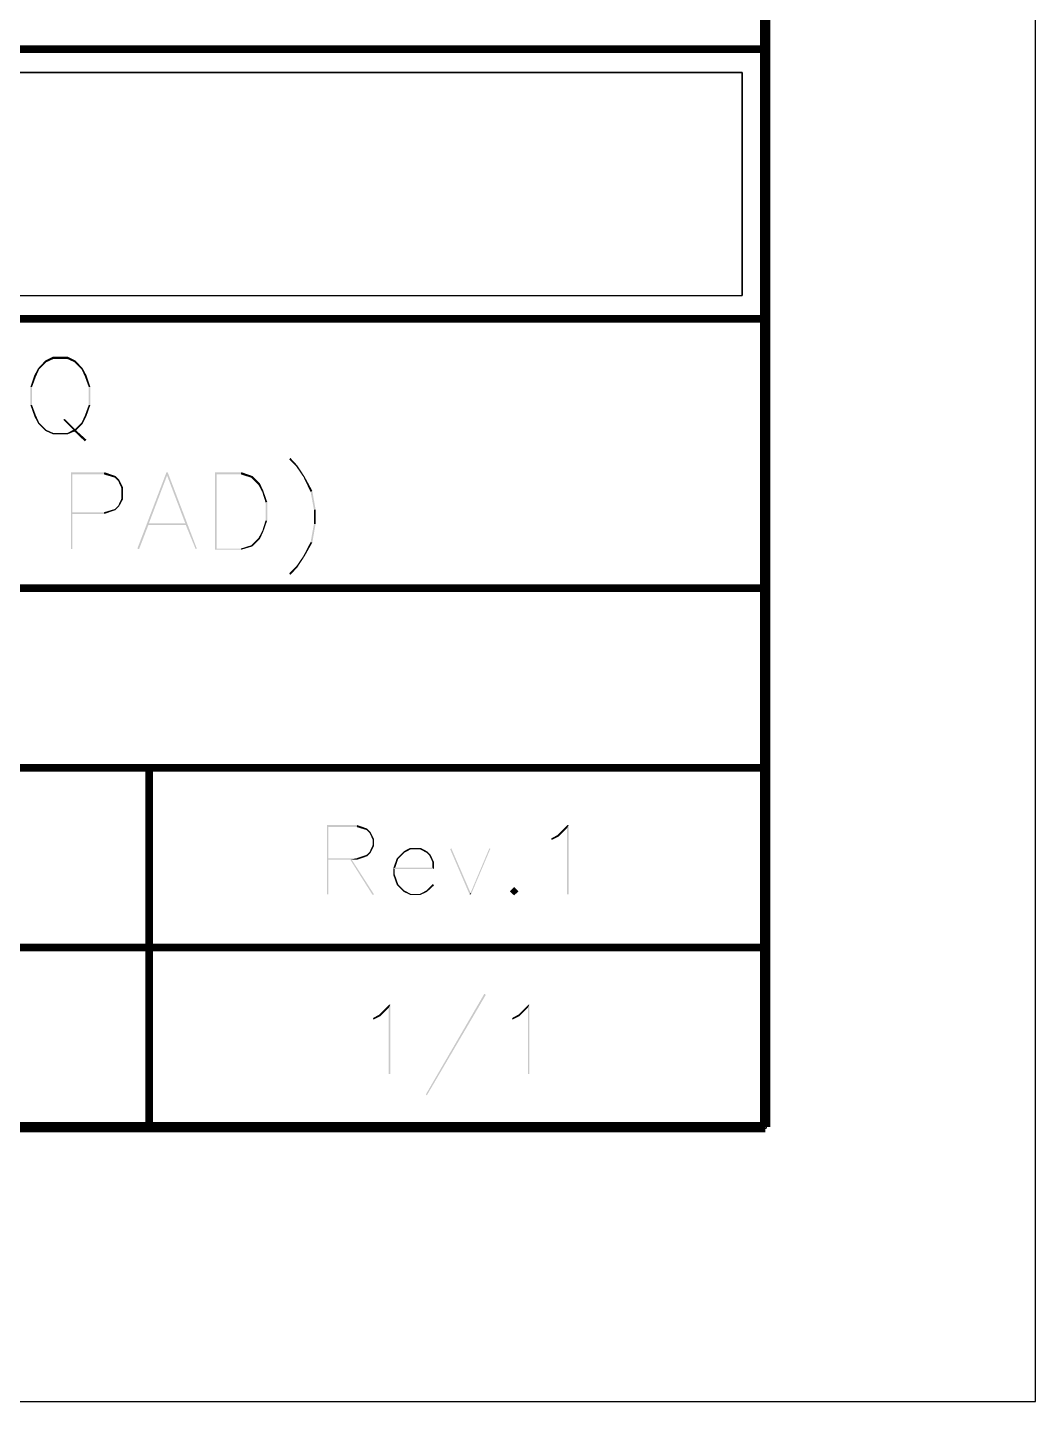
# Model space of a CAD drawing. Header units: millimetres. Extents: x 0 to 297, y 0 to 210.
# Drawn here: x 277.36 to 297, y 0 to 26.77 of the extents above; entities that cross this region are included whole.
import ezdxf

# ---------------------------------------------------------------- set-up
doc = ezdxf.new("R2010")
doc.units = ezdxf.units.MM
doc.header["$LTSCALE"] = 16.335
doc.layers.get('0').update_dxf_attribs({"linetype": 'CONTINUOUS'})

msp = doc.modelspace()

# ---------------------------------------------------------------- linework, layer by layer
at = {"color": 7, "linetype": 'Continuous'}
for p, q in [((297, 0), (297, 210)), ((255.756, 26.325), (291.756, 26.325)), ((291.756, 26.325), (291.756, 5.325)), ((256.184, 25.898), (291.284, 25.898)), ((291.284, 25.898), (256.184, 25.898)), ((291.284, 25.898), (291.284, 21.548)), ((291.284, 21.548), (291.284, 25.898)), ((256.184, 21.548), (291.284, 21.548)), ((256.184, 21.548), (291.284, 21.548)), ((255.721, 21.093), (291.721, 21.093)), ((255.756, 21.075), (291.756, 21.075)), ((291.721, 21.093), (291.721, 15.873)), ((255.721, 15.873), (291.721, 15.873)), ((255.739, 15.846), (291.739, 15.846)), ((255.756, 15.825), (291.756, 15.825)), ((291.739, 15.846), (291.739, 12.346)), ((255.739, 12.346), (291.739, 12.346)), ((255.756, 12.325), (291.756, 12.325)), ((279.756, 12.325), (279.756, 5.325)), ((279.718, 12.307), (291.718, 12.307)), ((279.718, 12.307), (279.718, 5.307)), ((291.718, 12.307), (291.718, 5.307)), ((255.756, 8.825), (291.756, 8.825)), ((279.718, 8.807), (291.718, 8.807)), ((255.756, 5.325), (291.756, 5.325)), ((279.718, 5.307), (291.718, 5.307)), ((0, 0), (297, 0))]:
    msp.add_line(p, q, dxfattribs=at)
for points, const_width in [([(291.734, 204.558), (291.734, 5.348)], 0.2), ([(179.434, 26.348), (291.734, 26.348)], 0.15), ([(243.734, 21.098), (291.734, 21.098)], 0.15), ([(179.434, 15.848), (291.734, 15.848)], 0.15), ([(179.434, 12.348), (291.734, 12.348)], 0.15), ([(279.734, 5.348), (279.734, 12.348)], 0.15), ([(291.734, 8.848), (179.434, 8.848)], 0.15), ([(291.734, 5.348), (5.266, 5.348)], 0.2)]:
    msp.add_lwpolyline(points, dxfattribs=dict(at, const_width=const_width))
for points in [[(277.871, 20.315), (277.71, 20.283), (277.86, 20.358)], [(277.86, 20.358), (278.149, 20.358), (277.871, 20.315)], [(278.138, 20.315), (277.871, 20.315), (278.149, 20.358)], [(278.138, 20.315), (278.149, 20.358), (278.299, 20.283)], [(277.592, 20.112), (277.496, 19.994), (277.571, 20.133)], [(277.496, 19.994), (277.592, 20.112), (277.528, 19.972)], [(277.731, 20.251), (277.571, 20.133), (277.71, 20.283)], [(277.571, 20.133), (277.731, 20.251), (277.592, 20.112)], [(277.71, 20.283), (277.871, 20.315), (277.731, 20.251)], [(278.299, 20.283), (278.278, 20.251), (278.138, 20.315)], [(278.278, 20.251), (278.299, 20.283), (278.438, 20.133)], [(278.438, 20.133), (278.417, 20.112), (278.278, 20.251)], [(278.417, 20.112), (278.438, 20.133), (278.513, 19.994)], [(278.513, 19.994), (278.481, 19.972), (278.417, 20.112)], [(277.528, 19.972), (277.421, 19.769), (277.496, 19.994)], [(277.421, 19.769), (277.528, 19.972), (277.453, 19.769)], [(278.556, 19.769), (278.481, 19.972), (278.513, 19.994)], [(278.556, 19.769), (278.513, 19.994), (278.588, 19.769)], [(277.453, 19.769), (277.421, 19.415), (277.421, 19.769)], [(277.421, 19.415), (277.453, 19.769), (277.453, 19.415)], [(278.588, 19.769), (278.556, 19.415), (278.556, 19.769)], [(278.556, 19.415), (278.588, 19.769), (278.588, 19.415)], [(277.453, 19.415), (277.496, 19.201), (277.421, 19.415)], [(277.453, 19.415), (277.528, 19.212), (277.496, 19.201)], [(278.588, 19.415), (278.481, 19.212), (278.556, 19.415)], [(278.481, 19.212), (278.588, 19.415), (278.513, 19.201)], [(277.496, 19.201), (277.528, 19.212), (277.592, 19.072)], [(277.592, 19.072), (277.571, 19.051), (277.496, 19.201)], [(277.571, 19.051), (277.592, 19.072), (277.731, 18.933)], [(277.731, 18.933), (277.71, 18.912), (277.571, 19.051)], [(278.063, 19.126), (278.085, 19.147), (278.288, 18.944)], [(278.288, 18.944), (278.256, 18.933), (278.063, 19.126)], [(278.438, 19.051), (278.288, 18.944), (278.417, 19.072)], [(278.288, 18.944), (278.438, 19.051), (278.31, 18.922)], [(278.513, 19.201), (278.417, 19.072), (278.481, 19.212)], [(278.417, 19.072), (278.513, 19.201), (278.438, 19.051)], [(277.71, 18.912), (277.731, 18.933), (277.871, 18.869)], [(277.871, 18.869), (277.86, 18.847), (277.71, 18.912)], [(277.871, 18.869), (278.138, 18.869), (277.86, 18.847)], [(278.149, 18.847), (277.86, 18.847), (278.138, 18.869)], [(278.31, 18.922), (278.138, 18.869), (278.256, 18.933)], [(278.31, 18.922), (278.278, 18.901), (278.138, 18.869)], [(278.138, 18.869), (278.278, 18.901), (278.149, 18.847)], [(278.31, 18.922), (278.256, 18.933), (278.288, 18.944)], [(278.278, 18.901), (278.31, 18.922), (278.513, 18.74)], [(278.513, 18.74), (278.481, 18.708), (278.278, 18.901)], [(282.462, 18.354), (282.483, 18.387), (282.622, 18.237)], [(282.622, 18.237), (282.601, 18.215), (282.462, 18.354)], [(282.601, 18.215), (282.622, 18.237), (282.762, 18.022)], [(282.762, 18.022), (282.74, 18.012), (282.601, 18.215)], [(278.208, 18.108), (278.862, 18.108), (278.24, 18.065)], [(278.24, 18.065), (278.208, 16.608), (278.208, 18.108)], [(278.24, 18.065), (278.24, 17.326), (278.208, 16.608)], [(278.851, 18.065), (278.24, 18.065), (278.862, 18.108)], [(278.851, 18.065), (278.862, 18.108), (279.076, 18.033)], [(279.076, 18.033), (279.065, 18.001), (278.851, 18.065)], [(279.065, 18.001), (279.076, 18.033), (279.151, 17.958)], [(279.151, 17.958), (279.129, 17.937), (279.065, 18.001)], [(279.129, 17.937), (279.151, 17.958), (279.226, 17.808)], [(280.094, 18.108), (280.083, 18.044), (279.504, 16.619)], [(280.094, 18.108), (279.504, 16.619), (280.072, 18.108)], [(280.083, 18.044), (279.729, 17.112), (279.504, 16.619)], [(280.437, 17.112), (280.083, 18.044), (280.094, 18.108)], [(280.437, 17.112), (280.094, 18.108), (280.662, 16.619)], [(281.015, 18.108), (281.529, 18.108), (281.047, 18.065)], [(281.047, 18.065), (281.015, 16.597), (281.015, 18.108)], [(281.047, 18.065), (281.047, 16.619), (281.015, 16.597)], [(281.519, 18.065), (281.047, 18.065), (281.529, 18.108)], [(281.519, 18.065), (281.529, 18.108), (281.744, 18.033)], [(281.744, 18.033), (281.722, 18.001), (281.519, 18.065)], [(281.722, 18.001), (281.744, 18.033), (281.894, 17.883)], [(281.894, 17.883), (281.862, 17.862), (281.722, 18.001)], [(282.74, 18.012), (282.762, 18.022), (282.912, 17.744)], [(282.912, 17.744), (282.879, 17.722), (282.74, 18.012)], [(279.226, 17.808), (279.194, 17.797), (279.129, 17.937)], [(279.194, 17.594), (279.194, 17.797), (279.226, 17.808)], [(279.194, 17.594), (279.226, 17.808), (279.226, 17.583)], [(281.862, 17.862), (281.894, 17.883), (281.958, 17.744)], [(281.958, 17.744), (281.937, 17.722), (281.862, 17.862)], [(281.937, 17.722), (281.958, 17.744), (282.033, 17.529)], [(282.033, 17.529), (282.001, 17.519), (281.937, 17.722)], [(282.944, 17.379), (282.879, 17.722), (282.912, 17.744)], [(282.944, 17.379), (282.912, 17.744), (282.976, 17.379)], [(279.151, 17.444), (279.065, 17.39), (279.129, 17.454)], [(279.065, 17.39), (279.151, 17.444), (279.076, 17.369)], [(279.226, 17.583), (279.129, 17.454), (279.194, 17.594)], [(279.129, 17.454), (279.226, 17.583), (279.151, 17.444)], [(282.001, 17.165), (282.001, 17.519), (282.033, 17.529)], [(282.001, 17.165), (282.033, 17.529), (282.033, 17.165)], [(278.24, 17.326), (278.24, 17.294), (278.208, 16.608)], [(278.208, 16.608), (278.24, 17.294), (278.24, 16.608)], [(278.862, 17.294), (278.24, 17.294), (278.851, 17.326)], [(278.24, 17.326), (278.851, 17.326), (278.24, 17.294)], [(279.076, 17.369), (278.851, 17.326), (279.065, 17.39)], [(278.851, 17.326), (279.076, 17.369), (278.862, 17.294)], [(282.033, 17.165), (281.937, 16.962), (282.001, 17.165)], [(281.937, 16.962), (282.033, 17.165), (281.958, 16.951)], [(282.976, 17.379), (282.944, 17.101), (282.944, 17.379)], [(282.944, 17.101), (282.976, 17.379), (282.976, 17.101)], [(279.729, 17.112), (279.719, 17.079), (279.504, 16.619)], [(279.504, 16.619), (279.719, 17.079), (279.537, 16.608)], [(279.729, 17.112), (280.437, 17.112), (279.719, 17.079)], [(280.447, 17.079), (279.719, 17.079), (280.437, 17.112)], [(280.662, 16.619), (280.447, 17.079), (280.437, 17.112)], [(280.662, 16.619), (280.64, 16.608), (280.447, 17.079)], [(281.958, 16.951), (281.862, 16.822), (281.937, 16.962)], [(281.862, 16.822), (281.958, 16.951), (281.894, 16.812)], [(282.976, 17.101), (282.879, 16.747), (282.944, 17.101)], [(282.879, 16.747), (282.976, 17.101), (282.912, 16.737)], [(281.047, 16.619), (281.519, 16.619), (281.015, 16.597)], [(281.529, 16.597), (281.015, 16.597), (281.519, 16.619)], [(281.744, 16.662), (281.519, 16.619), (281.722, 16.683)], [(281.519, 16.619), (281.744, 16.662), (281.529, 16.597)], [(281.894, 16.812), (281.722, 16.683), (281.862, 16.822)], [(281.722, 16.683), (281.894, 16.812), (281.744, 16.662)], [(282.912, 16.737), (282.74, 16.479), (282.879, 16.747)], [(282.74, 16.479), (282.912, 16.737), (282.762, 16.469)], [(282.762, 16.469), (282.601, 16.276), (282.74, 16.479)], [(282.601, 16.276), (282.762, 16.469), (282.622, 16.254)], [(282.622, 16.254), (282.462, 16.137), (282.601, 16.276)], [(282.462, 16.137), (282.622, 16.254), (282.483, 16.104)], [(283.198, 11.232), (283.787, 11.232), (283.227, 11.193)], [(283.227, 11.193), (283.198, 9.882), (283.198, 11.232)], [(283.227, 11.193), (283.227, 10.586), (283.198, 9.882)], [(283.777, 11.193), (283.227, 11.193), (283.787, 11.232)], [(283.777, 11.193), (283.787, 11.232), (283.979, 11.164)], [(283.979, 11.164), (283.97, 11.135), (283.777, 11.193)], [(283.97, 11.135), (283.979, 11.164), (284.047, 11.097)], [(284.047, 11.097), (284.028, 11.077), (283.97, 11.135)], [(284.028, 11.077), (284.047, 11.097), (284.114, 10.962)], [(284.114, 10.962), (284.085, 10.952), (284.028, 11.077)], [(287.711, 11.01), (287.567, 10.971), (287.692, 11.039)], [(287.567, 10.971), (287.711, 11.01), (287.576, 10.942)], [(287.904, 11.232), (287.875, 11.174), (287.692, 11.039)], [(287.904, 11.232), (287.692, 11.039), (287.885, 11.232)], [(287.692, 11.039), (287.875, 11.174), (287.711, 11.01)], [(287.875, 9.882), (287.875, 11.174), (287.904, 11.232)], [(287.875, 9.882), (287.904, 11.232), (287.904, 9.882)], [(284.047, 10.692), (283.97, 10.653), (284.028, 10.711)], [(284.114, 10.827), (284.028, 10.711), (284.085, 10.836)], [(284.028, 10.711), (284.114, 10.827), (284.047, 10.692)], [(284.085, 10.836), (284.085, 10.952), (284.114, 10.962)], [(284.085, 10.836), (284.114, 10.962), (284.114, 10.827)], [(284.703, 10.692), (284.558, 10.586), (284.693, 10.721)], [(284.828, 10.759), (284.693, 10.721), (284.818, 10.788)], [(284.693, 10.721), (284.828, 10.759), (284.703, 10.692)], [(284.818, 10.788), (285.021, 10.788), (284.828, 10.759)], [(285.011, 10.759), (284.828, 10.759), (285.021, 10.788)], [(285.011, 10.759), (285.021, 10.788), (285.146, 10.721)], [(285.146, 10.721), (285.137, 10.692), (285.011, 10.759)], [(285.137, 10.692), (285.146, 10.721), (285.214, 10.653)], [(285.599, 10.759), (285.619, 10.779), (285.995, 9.911)], [(285.995, 9.911), (285.975, 9.882), (285.599, 10.759)], [(286.38, 10.769), (285.995, 9.911), (286.361, 10.779)], [(285.995, 9.911), (286.38, 10.769), (286.004, 9.882)], [(283.227, 10.586), (283.227, 10.557), (283.198, 9.882)], [(283.198, 9.882), (283.227, 10.557), (283.227, 9.882)], [(283.652, 10.557), (283.227, 10.557), (283.777, 10.586)], [(283.227, 10.586), (283.777, 10.586), (283.227, 10.557)], [(283.652, 10.557), (283.777, 10.586), (283.979, 10.624)], [(283.68, 10.557), (283.652, 10.557), (283.979, 10.624)], [(283.68, 10.557), (284.085, 9.872), (283.652, 10.557)], [(283.68, 10.557), (283.979, 10.624), (283.787, 10.557)], [(283.68, 10.557), (284.114, 9.882), (284.085, 9.872)], [(283.979, 10.624), (283.777, 10.586), (283.97, 10.653)], [(283.97, 10.653), (284.047, 10.692), (283.979, 10.624)], [(284.587, 10.576), (284.49, 10.393), (284.558, 10.586)], [(284.587, 10.576), (284.529, 10.402), (284.49, 10.393)], [(284.558, 10.586), (284.703, 10.692), (284.587, 10.576)], [(285.214, 10.653), (285.194, 10.634), (285.137, 10.692)], [(285.194, 10.634), (285.214, 10.653), (285.281, 10.518)], [(285.281, 10.518), (285.252, 10.509), (285.194, 10.634)], [(285.252, 10.402), (285.252, 10.509), (285.281, 10.518)], [(285.252, 10.402), (285.281, 10.518), (285.281, 10.374)], [(284.529, 10.402), (285.252, 10.402), (284.49, 10.393)], [(284.519, 10.374), (284.49, 10.393), (285.252, 10.402)], [(284.519, 10.374), (284.49, 10.258), (284.49, 10.393)], [(284.519, 10.374), (284.519, 10.267), (284.49, 10.258)], [(284.49, 10.258), (284.519, 10.267), (284.587, 10.075)], [(284.587, 10.075), (284.558, 10.065), (284.49, 10.258)], [(285.281, 10.374), (284.519, 10.374), (285.252, 10.402)], [(284.558, 10.065), (284.587, 10.075), (284.703, 9.959)], [(284.703, 9.959), (284.693, 9.93), (284.558, 10.065)], [(284.693, 9.93), (284.703, 9.959), (284.828, 9.891)], [(284.828, 9.891), (284.818, 9.872), (284.693, 9.93)], [(285.146, 9.93), (285.011, 9.891), (285.137, 9.959)], [(285.011, 9.891), (285.146, 9.93), (285.021, 9.872)], [(285.281, 10.055), (285.137, 9.959), (285.262, 10.084)], [(285.137, 9.959), (285.281, 10.055), (285.146, 9.93)], [(286.004, 9.882), (285.975, 9.882), (285.995, 9.911)], [(286.757, 9.94), (286.843, 10.026), (286.93, 9.94)], [(286.93, 9.94), (286.843, 9.862), (286.757, 9.94)], [(284.828, 9.891), (285.011, 9.891), (284.818, 9.872)], [(285.021, 9.872), (284.818, 9.872), (285.011, 9.891)], [(286.292, 7.925), (285.125, 5.986), (286.263, 7.944)], [(285.125, 5.986), (286.292, 7.925), (285.144, 5.967)], [(284.238, 7.51), (284.093, 7.471), (284.218, 7.539)], [(284.093, 7.471), (284.238, 7.51), (284.103, 7.442)], [(284.43, 7.732), (284.402, 7.674), (284.218, 7.539)], [(284.43, 7.732), (284.218, 7.539), (284.411, 7.732)], [(284.218, 7.539), (284.402, 7.674), (284.238, 7.51)], [(284.402, 6.382), (284.402, 7.674), (284.43, 7.732)], [(284.402, 6.382), (284.43, 7.732), (284.43, 6.382)], [(286.947, 7.51), (286.803, 7.471), (286.928, 7.539)], [(286.803, 7.471), (286.947, 7.51), (286.812, 7.442)], [(287.14, 7.732), (287.111, 7.674), (286.928, 7.539)], [(287.14, 7.732), (286.928, 7.539), (287.121, 7.732)], [(286.928, 7.539), (287.111, 7.674), (286.947, 7.51)], [(287.111, 6.382), (287.111, 7.674), (287.14, 7.732)], [(287.111, 6.382), (287.14, 7.732), (287.14, 6.382)]]:
    msp.add_solid(points, dxfattribs=at)

doc.saveas('drawing.dxf')
